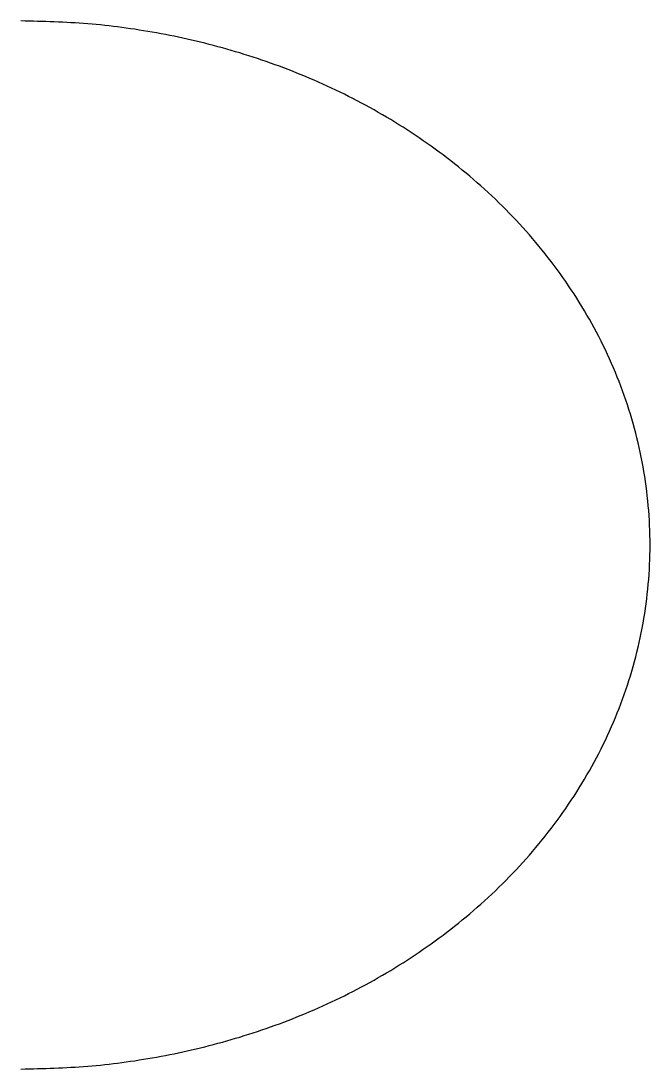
# Model space of a CAD drawing. Extents: x 0 to 0.6, y 0 to 1.
import ezdxf

# ---------------------------------------------------------------- set-up
doc = ezdxf.new("R2010")
doc.units = 0
doc.layers.get('0').update_dxf_attribs({"linetype": 'CONTINUOUS'})

msp = doc.modelspace()

# ---------------------------------------------------------------- linework, layer by layer
msp.add_rational_spline([(0, 0), (1, 0, 1), (1, 1, 2), (0, 1, 3)], [1, 0.5, 0.5, 1], degree=3)

doc.saveas('drawing.dxf')
